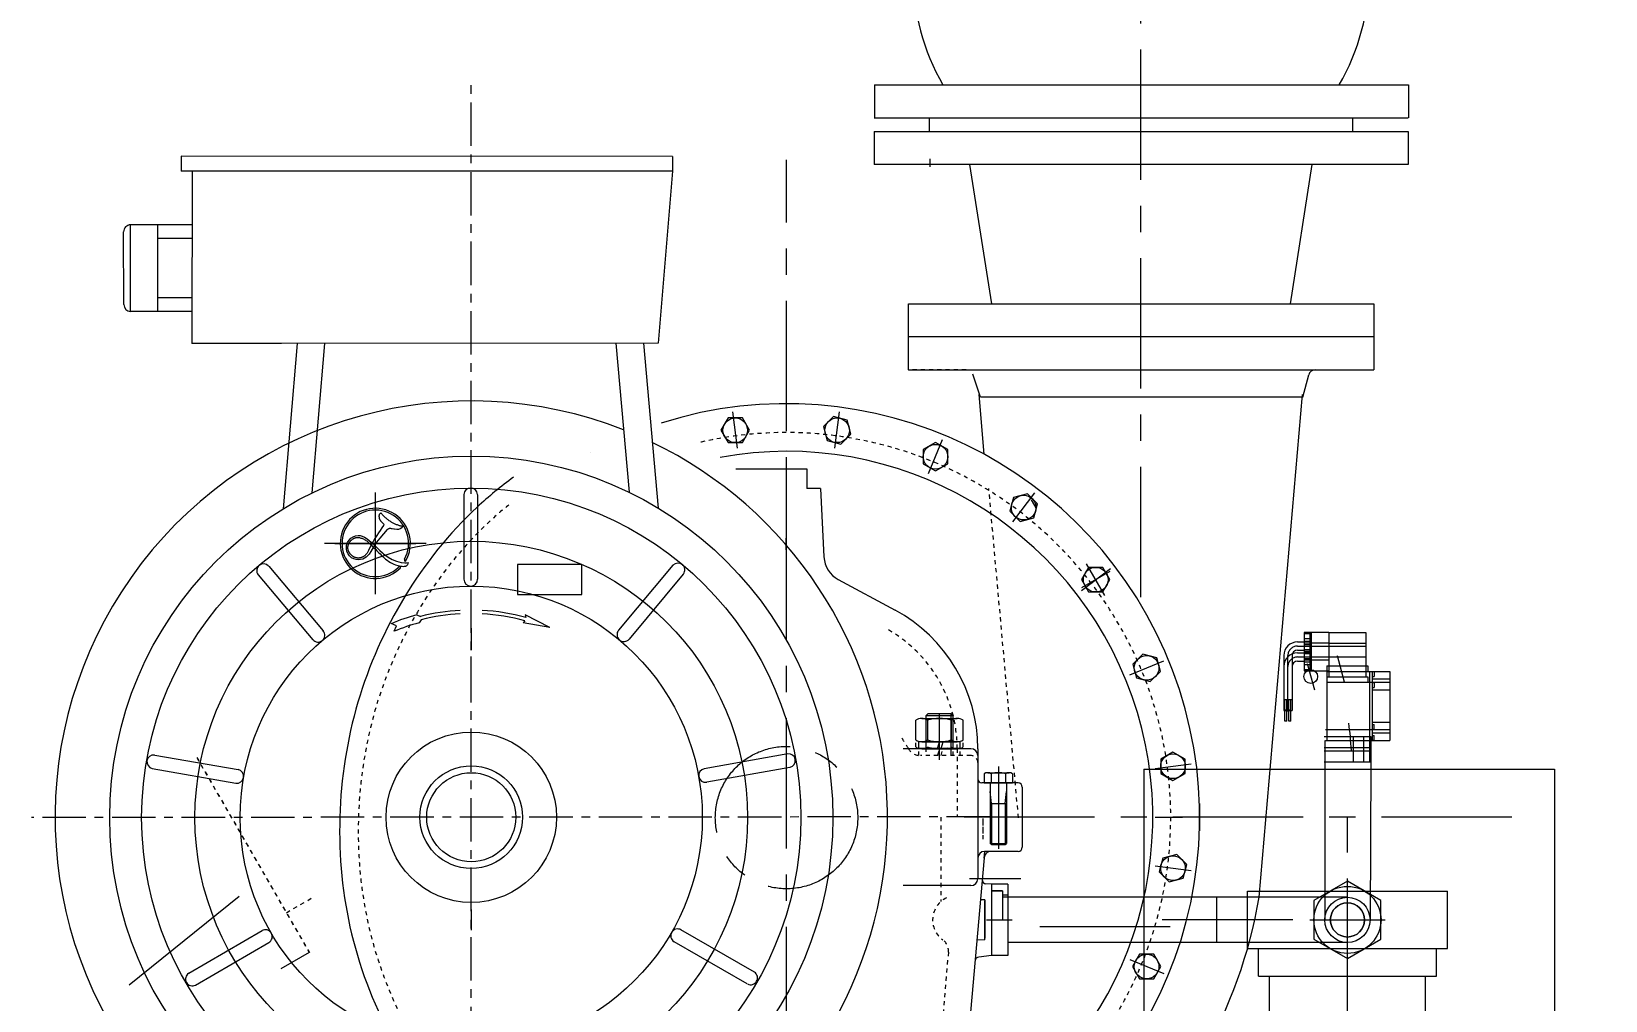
# Model space of a CAD drawing. Header units: inches. Extents: x 0 to 22015, y 0 to 16774.
# Drawn here: x 3770 to 4919, y 13050 to 13757 of the extents above; entities that cross this region are included whole.
import ezdxf

# ---------------------------------------------------------------- set-up
doc = ezdxf.new("R2010")
doc.units = ezdxf.units.IN
doc.header["$MEASUREMENT"] = 0
doc.linetypes.add('CENTER', pattern=[50.8, 31.75, -6.35, 6.35, -6.35])
doc.linetypes.add('EB_DASH', pattern=[6, 3, -3])
doc.layers.get('Defpoints').update_dxf_attribs({"lineweight": 5})
for name, color, linetype, lineweight in [('CAXA0', 7, 'Continuous', 5), ('CAXA1', 5, 'CENTER', 5), ('CAXA2', 6, 'EB_DASH', 5)]:
    doc.layers.add(name, color=color, linetype=linetype, lineweight=lineweight)
doc.styles.add('Roman', font='arial.ttf')
doc.styles.get("Standard").update_dxf_attribs({"font": 'arial.ttf'})
doc.dimstyles.new('ISO-25', dxfattribs={"dimscale": 30, "dimtxt": 1.5, "dimasz": 1.5, "dimexe": 2, "dimexo": 2, "dimtad": 1, "dimtih": 1, "dimtoh": 1, "dimdec": 1, "dimlfac": 0.03937, "dimdsep": 46, "dimtxsty": 'Standard', "dimcen": 2.5, "dimclrd": 7, "dimclre": 7, "dimclrt": 7, "dimadec": 0, "dimazin": 0, "dimtfac": 1, "dimtdec": 1, "dimtmove": 0, "dimatfit": 3, "dimfxl": 1, "dimlwd": 5, "dimlwe": 5, "dimarcsym": 0})

# ---------------------------------------------------------------- blocks, each defined once
blk = doc.blocks.new('*D52')
at = {"color": 7, "linetype": 'Continuous', "lineweight": 5, "transparency": 16777216}
for p, q in [((4922.4, 15014.3), (5997.7, 15014.3)), ((5937.7, 14969.3), (5937.7, 13755)), ((5937.7, 12388.5), (5937.7, 13549)), ((5745, 12343.5), (5997.7, 12343.5))]:
    blk.add_line(p, q, dxfattribs=at)
at = {"color": 7, "transparency": 16777216}
for points in [[(5930.2, 14969.3), (5945.2, 14969.3), (5937.7, 15014.3)], [(5930.2, 12388.5), (5945.2, 12388.5), (5937.7, 12343.5)]]:
    blk.add_solid(points, dxfattribs=at)
at = {"layer": 'Defpoints', "color": 0, "transparency": 16777216}
for p in [(4862.4, 15014.3), (5937.7, 15014.3), (5685, 12343.5)]:
    blk.add_point(p, dxfattribs=at)
at = {"color": 7, "lineweight": 5, "transparency": 16777216, "insert": (5937.7, 13652), "char_height": 165, "attachment_point": 5, "style": 'Roman'}
blk.add_mtext('105.2', dxfattribs=at)

msp = doc.modelspace()

# ---------------------------------------------------------------- linework, layer by layer
at = {"color": 7, "lineweight": 5}
for p, q in [((4385.32, 13718.31), (4775.32, 13718.31)), ((4385.32, 13718.31), (4385.32, 13694.31)), ((4775.32, 13718.31), (4775.32, 13694.31)), ((4385.13, 13694.31), (4775.13, 13694.31)), ((4425.5, 13684.31), (4425.5, 13694.31)), ((4734.76, 13684.31), (4734.76, 13694.31)), ((4385.13, 13684.31), (4775.13, 13684.31)), ((4385.13, 13684.31), (4385.13, 13660.31)), ((4775.13, 13684.31), (4775.13, 13660.31)), ((3879.08, 13666.18), (3879.05, 13655.44)), ((4237.84, 13666.02), (3879.08, 13666.18)), ((4237.84, 13666.02), (4237.86, 13655.44)), ((4775.13, 13660.31), (4385.13, 13660.31)), ((4471.13, 13558.31), (4455.13, 13660.31)), ((4689.13, 13558.31), (4705.13, 13660.31)), ((4237.86, 13655.44), (3879.05, 13655.44)), ((3887.05, 13655.44), (3886.71, 13529.5)), ((4237.86, 13655.44), (4227.39, 13529.69)), ((3886.94, 13616.11), (3841.95, 13616.11)), ((3842.07, 13552.86), (3842.01, 13616.11)), ((3862.01, 13552.86), (3862.01, 13616.11)), ((3837.07, 13557.85), (3836.95, 13611.1)), ((3886.94, 13606.11), (3862.01, 13606.11)), ((3886.77, 13562.86), (3862.01, 13562.86)), ((4410.13, 13558.31), (4750.13, 13558.31)), ((4410.13, 13510.31), (4410.13, 13558.31)), ((4410.13, 13558.31), (4750.13, 13558.31)), ((4750.13, 13558.31), (4750.13, 13534.31)), ((4750.13, 13558.31), (4750.13, 13510.31)), ((3886.77, 13552.86), (3842.07, 13552.86)), ((4750.13, 13534.31), (4410.13, 13534.31)), ((3952.35, 13529.5), (3886.71, 13529.5)), ((4227.39, 13529.69), (3952.35, 13529.5)), ((3963.7, 13529.5), (3953.45, 13408.73)), ((3983.74, 13529.53), (3974.5, 13420.28)), ((4196.51, 13529.67), (4206.21, 13420.76)), ((4216.58, 13529.69), (4227.31, 13409.31)), ((4410.13, 13510.31), (4750.13, 13510.31)), ((4085.41, 13419.15), (4085.52, 13357.18)), ((4095.4, 13418.93), (4095.52, 13357.26)), ((3935.19, 13360.51), (3975.11, 13313.12)), ((3942.99, 13366.77), (3982.72, 13319.6)), ((4238.17, 13367.51), (4198.43, 13319.97)), ((4245.68, 13360.91), (4206.14, 13313.6)), ((3859.77, 13228.84), (3920.52, 13218.25)), ((4322, 13229.76), (4261, 13218.88)), ((3857.81, 13219.04), (3918.85, 13208.39)), ((4323.52, 13219.88), (4262.81, 13209.05)), ((3921.28, 13125.56), (3840.94, 13060.7)), ((3884.67, 13069.69), (3938.01, 13100.63)), ((4297.67, 13070.35), (4243.95, 13101.23)), ((3889.47, 13060.92), (3943.08, 13092.01)), ((3972.56, 13084.73), (3951.78, 13072.73)), ((4292.48, 13061.81), (4239.01, 13092.53))]:
    msp.add_line(p, q, dxfattribs=at)
for centre, radius in [((4090.85, 13183.17), 264.11), ((4090.85, 13183.17), 240.75), ((4090.85, 13183.17), 201.83), ((4090.85, 13183.47), 168.78), ((4090.85, 13183.47), 62.24)]:
    msp.add_circle(centre, radius, dxfattribs=at)
for centre, radius, start, end in [((4575.02, 13799.31), 161.42, 149.88075, 210.11925), ((4585.24, 13799.31), 161.42, 329.88075, 30.11925), ((3841.95, 13611.11), 5, 89.99533, 180.11998), ((3842.07, 13557.86), 5, 180.11998, 270.00361), ((4090.85, 13183.47), 304, 68.52452, 216.36046), ((4090.85, 13183.47), 304, 240.01155, 64.22543), ((4090.4, 13418.92), 5, 2.81785, 177.40095), ((3939.16, 13363.55), 5, 42.81785, 217.40095), ((4241.85, 13364.13), 5, 322.81785, 137.40095), ((4090.52, 13357.26), 5, 180, 0), ((3978.89, 13316.39), 5, 220, 40), ((4202.31, 13316.81), 5, 140, 320), ((3858.9, 13223.92), 5, 82.81785, 257.40095), ((4322.64, 13224.8), 5, 282.81785, 97.40095), ((3919.65, 13213.33), 5, 260, 80), ((4261.94, 13213.97), 5, 100, 280), ((3940.51, 13096.3), 5, 300, 120), ((4241.51, 13096.86), 5, 60, 240), ((3887.17, 13065.36), 5, 122.81785, 297.40095), ((4294.98, 13066.14), 5, 242.81785, 57.40095)]:
    msp.add_arc(centre, radius, start, end, dxfattribs=at)
at = {"layer": 'CAXA0', "color": 7, "linetype": 'Continuous', "lineweight": 5}
for p, q in [((4425.86, 13664.4), (4425.86, 13658.4)), ((4750.01, 13534.31), (4574.49, 13534.31)), ((4750.13, 13534.31), (4574.61, 13534.31)), ((4462.86, 13490.31), (4457.11, 13506.94)), ((4698.2, 13490.31), (4702.56, 13506.6)), ((4465.56, 13448.56), (4461.79, 13492.31)), ((4698.2, 13490.31), (4462.86, 13490.31)), ((4666.33, 13125.12), (4697.95, 13492.31)), ((4278.47, 13475.05), (4273.27, 13466.05)), ((4288.86, 13475.05), (4278.47, 13475.05)), ((4294.05, 13466.05), (4288.86, 13475.05)), ((4355.37, 13476.09), (4348.02, 13468.74)), ((4365.41, 13473.4), (4355.37, 13476.09)), ((4273.27, 13466.05), (4278.47, 13457.05)), ((4288.86, 13457.05), (4294.05, 13466.05)), ((4348.02, 13468.74), (4350.71, 13458.7)), ((4360.75, 13456.01), (4368.1, 13463.36)), ((4368.1, 13463.36), (4365.41, 13473.4)), ((4278.47, 13457.05), (4288.86, 13457.05)), ((4350.71, 13458.7), (4360.75, 13456.01)), ((4429.93, 13457.18), (4420.93, 13451.99)), ((4420.93, 13451.99), (4420.93, 13441.6)), ((4438.93, 13451.99), (4429.93, 13457.18)), ((4438.93, 13441.6), (4438.93, 13451.99)), ((4420.93, 13441.6), (4429.93, 13436.4)), ((4429.93, 13436.4), (4438.93, 13441.6)), ((4284.12, 13437.89), (4335.85, 13437.89)), ((4335.85, 13437.89), (4335.85, 13423.49)), ((4345.85, 13423.49), (4335.85, 13423.49)), ((4345.85, 13423.49), (4348.46, 13373.63)), ((4497.05, 13419.63), (4487.01, 13416.94)), ((4504.4, 13412.28), (4497.05, 13419.63)), ((4487.01, 13416.94), (4484.32, 13406.9)), ((4484.32, 13406.9), (4491.67, 13399.55)), ((4503.57, 13409.33), (4500.07, 13415.4)), ((4501.71, 13402.24), (4504.4, 13412.28)), ((4023.45, 13403.65), (4023.44, 13403.5)), ((4023.44, 13403.5), (4023.44, 13403.35)), ((4023.44, 13403.35), (4023.44, 13403.18)), ((4023.44, 13403.18), (4023.45, 13403.01)), ((4023.46, 13403.79), (4023.45, 13403.65)), ((4023.45, 13403.01), (4023.47, 13402.84)), ((4023.48, 13403.93), (4023.46, 13403.79)), ((4023.47, 13402.84), (4023.5, 13402.51)), ((4023.5, 13404.06), (4023.48, 13403.93)), ((4023.53, 13404.18), (4023.5, 13404.06)), ((4023.5, 13402.51), (4023.56, 13402.21)), ((4023.56, 13404.3), (4023.53, 13404.18)), ((4023.6, 13404.41), (4023.56, 13404.3)), ((4023.56, 13402.21), (4023.59, 13402.06)), ((4023.59, 13402.06), (4023.62, 13401.91)), ((4023.65, 13404.52), (4023.6, 13404.41)), ((4023.62, 13401.91), (4023.66, 13401.77)), ((4023.7, 13404.62), (4023.65, 13404.52)), ((4023.66, 13401.77), (4023.7, 13401.63)), ((4023.75, 13404.72), (4023.7, 13404.62)), ((4023.7, 13401.63), (4023.74, 13401.49)), ((4023.74, 13401.49), (4023.79, 13401.35)), ((4023.81, 13404.8), (4023.75, 13404.72)), ((4023.79, 13401.35), (4023.84, 13401.22)), ((4023.88, 13404.89), (4023.81, 13404.8)), ((4023.84, 13401.22), (4023.89, 13401.09)), ((4023.98, 13404.99), (4023.88, 13404.89)), ((4023.89, 13401.09), (4023.95, 13400.97)), ((4023.95, 13400.97), (4024.01, 13400.85)), ((4024.1, 13405.09), (4023.98, 13404.99)), ((4024.01, 13400.85), (4024.08, 13400.73)), ((4024.08, 13400.73), (4024.15, 13400.61)), ((4024.22, 13405.18), (4024.1, 13405.09)), ((4024.15, 13400.61), (4024.22, 13400.49)), ((4024.37, 13405.27), (4024.22, 13405.18)), ((4024.22, 13400.49), (4024.3, 13400.38)), ((4025.52, 13394.78), (4024.23, 13392.99)), ((4024.3, 13400.38), (4024.38, 13400.26)), ((4024.52, 13405.35), (4024.37, 13405.27)), ((4024.38, 13400.26), (4024.47, 13400.14)), ((4024.47, 13400.14), (4024.57, 13400.02)), ((4024.69, 13405.42), (4024.52, 13405.35)), ((4024.57, 13400.02), (4024.67, 13399.9)), ((4024.67, 13399.9), (4024.89, 13399.66)), ((4024.86, 13405.48), (4024.69, 13405.42)), ((4025.05, 13405.54), (4024.86, 13405.48)), ((4024.89, 13399.66), (4025.12, 13399.43)), ((4025.05, 13405.54), (4025.44, 13405.06)), ((4025.12, 13399.43), (4025.38, 13399.18)), ((4025.38, 13399.18), (4025.62, 13398.95)), ((4025.44, 13405.06), (4025.84, 13404.6)), ((4026.85, 13396.54), (4025.52, 13394.78)), ((4025.62, 13398.95), (4026.31, 13398.34)), ((4025.84, 13404.6), (4026.25, 13404.14)), ((4026.25, 13404.14), (4026.67, 13403.7)), ((4026.31, 13398.34), (4026.85, 13397.84)), ((4026.67, 13403.7), (4027.1, 13403.26)), ((4027.1, 13403.26), (4027.53, 13402.84)), ((4027.53, 13402.84), (4027.97, 13402.42)), ((4027.97, 13402.42), (4028.42, 13402.02)), ((4028.42, 13402.02), (4028.88, 13401.63)), ((4028.88, 13401.63), (4029.34, 13401.25)), ((4029.34, 13401.25), (4029.81, 13400.89)), ((4029.81, 13400.89), (4030.29, 13400.53)), ((4030.29, 13400.53), (4030.77, 13400.19)), ((4030.74, 13394.2), (4030.55, 13394.14)), ((4030.84, 13394.23), (4030.74, 13394.2)), ((4030.77, 13400.19), (4031.26, 13399.86)), ((4030.93, 13394.25), (4030.84, 13394.23)), ((4031.09, 13394.27), (4030.93, 13394.25)), ((4031.26, 13394.28), (4031.09, 13394.27)), ((4031.26, 13399.86), (4031.75, 13399.54)), ((4031.43, 13394.29), (4031.26, 13394.28)), ((4031.62, 13394.28), (4031.43, 13394.29)), ((4031.81, 13394.26), (4031.62, 13394.28)), ((4031.75, 13399.54), (4032.25, 13399.24)), ((4032.01, 13394.23), (4031.81, 13394.26)), ((4032.69, 13394.12), (4032.01, 13394.23)), ((4032.25, 13399.24), (4032.7, 13398.97)), ((4032.7, 13398.97), (4033.17, 13398.71)), ((4033.17, 13398.71), (4033.64, 13398.46)), ((4033.64, 13398.46), (4034.12, 13398.22)), ((4034.12, 13398.22), (4034.61, 13397.99)), ((4034.61, 13397.99), (4035.1, 13397.77)), ((4035.1, 13397.77), (4035.6, 13397.55)), ((4035.6, 13397.55), (4036.11, 13397.35)), ((4036.11, 13397.35), (4036.62, 13397.16)), ((4036.62, 13397.16), (4037.14, 13396.97)), ((4037.14, 13396.97), (4037.66, 13396.79)), ((4039.45, 13394.39), (4037.65, 13393.61)), ((4037.66, 13396.79), (4038.19, 13396.63)), ((4038.19, 13396.63), (4038.72, 13396.47)), ((4038.72, 13396.47), (4039.26, 13396.33)), ((4039.26, 13396.33), (4039.8, 13396.19)), ((4040.47, 13395.06), (4039.45, 13394.39)), ((4039.8, 13396.19), (4040.35, 13396.07)), ((4040.35, 13396.07), (4040.67, 13395.64)), ((4040.67, 13395.64), (4040.47, 13395.06)), ((4491.67, 13399.55), (4501.71, 13402.24)), ((3999.83, 13381.89), (4000.49, 13384.02)), ((4000.49, 13384.02), (4001.62, 13385.89)), ((4001.16, 13382.6), (4001.27, 13382.88)), ((4001.27, 13382.88), (4001.39, 13383.16)), ((4001.39, 13383.16), (4001.52, 13383.44)), ((4001.52, 13383.44), (4001.66, 13383.71)), ((4001.62, 13385.89), (4002.96, 13387.25)), ((4001.66, 13383.71), (4001.82, 13383.98)), ((4001.82, 13383.98), (4001.98, 13384.25)), ((4001.98, 13384.25), (4002.16, 13384.51)), ((4002.16, 13384.51), (4002.34, 13384.76)), ((4002.34, 13384.76), (4002.53, 13385.01)), ((4002.53, 13385.01), (4002.74, 13385.25)), ((4002.74, 13385.25), (4002.95, 13385.49)), ((4002.95, 13385.49), (4003.16, 13385.71)), ((4002.96, 13387.25), (4004.57, 13388.31)), ((4003.16, 13385.71), (4003.39, 13385.93)), ((4003.39, 13385.93), (4003.62, 13386.13)), ((4003.62, 13386.13), (4003.86, 13386.33)), ((4003.86, 13386.33), (4004.1, 13386.51)), ((4004.1, 13386.51), (4004.34, 13386.68)), ((4004.34, 13386.68), (4004.59, 13386.84)), ((4004.57, 13388.31), (4006.34, 13388.99)), ((4004.59, 13386.84), (4004.85, 13386.99)), ((4004.85, 13386.99), (4005.1, 13387.12)), ((4005.1, 13387.12), (4005.36, 13387.25)), ((4005.36, 13387.25), (4005.62, 13387.36)), ((4005.62, 13387.36), (4005.88, 13387.45)), ((4005.88, 13387.45), (4006.15, 13387.54)), ((4006.15, 13387.54), (4006.38, 13387.6)), ((4006.34, 13388.99), (4008.13, 13389.25)), ((4006.38, 13387.6), (4006.62, 13387.65)), ((4006.62, 13387.65), (4006.86, 13387.69)), ((4006.86, 13387.69), (4007.1, 13387.73)), ((4007.1, 13387.73), (4007.35, 13387.75)), ((4007.35, 13387.75), (4007.6, 13387.77)), ((4007.6, 13387.77), (4007.86, 13387.77)), ((4007.86, 13387.77), (4008.12, 13387.77)), ((4008.12, 13387.77), (4008.64, 13387.73)), ((4008.13, 13389.25), (4009.65, 13389.13)), ((4008.64, 13387.73), (4009.18, 13387.65)), ((4009.18, 13387.65), (4009.74, 13387.54)), ((4009.65, 13389.13), (4011.25, 13388.7)), ((4009.74, 13387.54), (4010.3, 13387.39)), ((4010.3, 13387.39), (4010.88, 13387.19)), ((4010.88, 13387.19), (4011.48, 13386.97)), ((4011.25, 13388.7), (4012.93, 13387.96)), ((4011.48, 13386.97), (4012.07, 13386.7)), ((4012.07, 13386.7), (4012.68, 13386.4)), ((4012.68, 13386.4), (4013.3, 13386.06)), ((4012.93, 13387.96), (4014.71, 13386.9)), ((4013.3, 13386.06), (4013.91, 13385.68)), ((4013.91, 13385.68), (4014.53, 13385.27)), ((4014.53, 13385.27), (4015.15, 13384.84)), ((4014.71, 13386.9), (4017.8, 13384.48)), ((4018.24, 13383.18), (4017.42, 13381.59)), ((4017.8, 13384.48), (4019.26, 13383.04)), ((4019.09, 13384.75), (4018.24, 13383.18)), ((4019.97, 13386.29), (4019.09, 13384.75)), ((4019.26, 13383.04), (4024.15, 13378.22)), ((4020.87, 13387.83), (4019.97, 13386.29)), ((4021.67, 13384.28), (4020.15, 13382.2)), ((4021.8, 13389.34), (4020.87, 13387.83)), ((4024.18, 13387.23), (4021.67, 13384.28)), ((4023, 13391.17), (4021.8, 13389.34)), ((4024.23, 13392.99), (4023, 13391.17)), ((4029.55, 13393.55), (4024.18, 13387.23)), ((4029.6, 13393.58), (4029.42, 13393.42)), ((4029.79, 13393.72), (4029.6, 13393.58)), ((4029.98, 13393.85), (4029.79, 13393.72)), ((4030.17, 13393.97), (4029.98, 13393.85)), ((4030.36, 13394.06), (4030.17, 13393.97)), ((4030.55, 13394.14), (4030.36, 13394.06)), ((4033.2, 13394.05), (4032.69, 13394.12)), ((4034.31, 13393.91), (4033.2, 13394.05)), ((4034.78, 13393.84), (4034.31, 13393.91)), ((4036.53, 13393.56), (4034.86, 13393.84)), ((4037.65, 13393.61), (4036.53, 13393.56)), ((3999.69, 13379.68), (3999.83, 13381.89)), ((4000.08, 13377.56), (3999.69, 13379.68)), ((4000.86, 13375.84), (4000.08, 13377.56)), ((4000.75, 13380.61), (4000.77, 13380.89)), ((4000.75, 13380.34), (4000.75, 13380.61)), ((4000.75, 13380.06), (4000.75, 13380.34)), ((4000.77, 13379.79), (4000.75, 13380.06)), ((4000.77, 13380.89), (4000.81, 13381.18)), ((4000.8, 13379.51), (4000.77, 13379.79)), ((4000.84, 13379.23), (4000.8, 13379.51)), ((4000.81, 13381.18), (4000.85, 13381.46)), ((4000.9, 13378.95), (4000.84, 13379.23)), ((4000.85, 13381.46), (4000.91, 13381.74)), ((4002.02, 13374.29), (4000.86, 13375.84)), ((4000.96, 13378.68), (4000.9, 13378.95)), ((4000.91, 13381.74), (4000.98, 13382.03)), ((4001.04, 13378.4), (4000.96, 13378.68)), ((4000.98, 13382.03), (4001.07, 13382.31)), ((4001.14, 13378.12), (4001.04, 13378.4)), ((4001.07, 13382.31), (4001.16, 13382.6)), ((4001.24, 13377.85), (4001.14, 13378.12)), ((4001.36, 13377.57), (4001.24, 13377.85)), ((4001.48, 13377.3), (4001.36, 13377.57)), ((4001.62, 13377.04), (4001.48, 13377.3)), ((4001.77, 13376.77), (4001.62, 13377.04)), ((4001.93, 13376.51), (4001.77, 13376.77)), ((4002.1, 13376.26), (4001.93, 13376.51)), ((4003.5, 13373.03), (4002.02, 13374.29)), ((4002.28, 13376.01), (4002.1, 13376.26)), ((4002.47, 13375.76), (4002.28, 13376.01)), ((4002.67, 13375.52), (4002.47, 13375.76)), ((4002.88, 13375.29), (4002.67, 13375.52)), ((4003.1, 13375.07), (4002.88, 13375.29)), ((4003.32, 13374.85), (4003.1, 13375.07)), ((4003.56, 13374.64), (4003.32, 13374.85)), ((4005.18, 13372.12), (4003.5, 13373.03)), ((4003.8, 13374.44), (4003.56, 13374.64)), ((4004.04, 13374.25), (4003.8, 13374.44)), ((4004.29, 13374.08), (4004.04, 13374.25)), ((4004.54, 13373.91), (4004.29, 13374.08)), ((4004.8, 13373.75), (4004.54, 13373.91)), ((4005.07, 13373.6), (4004.8, 13373.75)), ((4005.33, 13373.47), (4005.07, 13373.6)), ((4006.73, 13371.66), (4005.18, 13372.12)), ((4005.6, 13373.35), (4005.33, 13373.47)), ((4005.87, 13373.23), (4005.6, 13373.35)), ((4006.15, 13373.14), (4005.87, 13373.23)), ((4006.42, 13373.05), (4006.15, 13373.14)), ((4006.69, 13372.97), (4006.42, 13373.05)), ((4006.97, 13372.91), (4006.69, 13372.97)), ((4008.36, 13371.49), (4006.73, 13371.66)), ((4007.25, 13372.86), (4006.97, 13372.91)), ((4007.53, 13372.82), (4007.25, 13372.86)), ((4007.82, 13372.79), (4007.53, 13372.82)), ((4008.1, 13372.77), (4007.82, 13372.79)), ((4008.39, 13372.77), (4008.1, 13372.77)), ((4010, 13371.63), (4008.36, 13371.49)), ((4008.68, 13372.77), (4008.39, 13372.77)), ((4008.96, 13372.79), (4008.68, 13372.77)), ((4009.25, 13372.82), (4008.96, 13372.79)), ((4009.53, 13372.86), (4009.25, 13372.82)), ((4009.82, 13372.91), (4009.53, 13372.86)), ((4010.1, 13372.98), (4009.82, 13372.91)), ((4011.56, 13372.05), (4010, 13371.63)), ((4010.37, 13373.05), (4010.1, 13372.98)), ((4010.65, 13373.14), (4010.37, 13373.05)), ((4010.96, 13373.25), (4010.65, 13373.14)), ((4011.28, 13373.38), (4010.96, 13373.25)), ((4011.59, 13373.53), (4011.28, 13373.38)), ((4012.8, 13372.64), (4011.56, 13372.05)), ((4011.9, 13373.69), (4011.59, 13373.53)), ((4012.21, 13373.87), (4011.9, 13373.69)), ((4012.51, 13374.07), (4012.21, 13373.87)), ((4012.81, 13374.28), (4012.51, 13374.07)), ((4013.99, 13373.45), (4012.8, 13372.64)), ((4013.1, 13374.5), (4012.81, 13374.28)), ((4013.38, 13374.74), (4013.1, 13374.5)), ((4013.66, 13374.99), (4013.38, 13374.74)), ((4013.93, 13375.26), (4013.66, 13374.99)), ((4014.2, 13375.53), (4013.93, 13375.26)), ((4015.13, 13374.47), (4013.99, 13373.45)), ((4014.45, 13375.82), (4014.2, 13375.53)), ((4014.69, 13376.12), (4014.45, 13375.82)), ((4014.93, 13376.42), (4014.69, 13376.12)), ((4015.15, 13376.74), (4014.93, 13376.42)), ((4016.19, 13375.68), (4015.13, 13374.47)), ((4015.87, 13378.37), (4015.15, 13376.74)), ((4016.63, 13379.99), (4015.87, 13378.37)), ((4017.44, 13377.52), (4016.19, 13375.68)), ((4017.42, 13381.59), (4016.63, 13379.99)), ((4020.15, 13382.2), (4017.44, 13377.52)), ((4024.15, 13378.22), (4025.95, 13376.66)), ((4024.3, 13375.74), (4025.21, 13374.74)), ((4025.21, 13374.74), (4026.18, 13373.78)), ((4025.95, 13376.66), (4026.85, 13375.91)), ((4026.18, 13373.78), (4027.21, 13372.86)), ((4026.85, 13375.91), (4030.15, 13373.41)), ((4027.21, 13372.86), (4028.31, 13371.97)), ((4028.31, 13371.97), (4029.47, 13371.13)), ((4030.15, 13373.41), (4033.18, 13371.65)), ((4033.18, 13371.65), (4036.19, 13370.43)), ((4029.47, 13371.13), (4030.67, 13370.33)), ((4030.67, 13370.33), (4031.93, 13369.58)), ((4031.93, 13369.58), (4033.23, 13368.88)), ((4033.23, 13368.88), (4034.35, 13368.35)), ((4034.35, 13368.35), (4035.41, 13367.89)), ((4035.41, 13367.89), (4036.44, 13367.52)), ((4036.19, 13370.43), (4039.56, 13369.53)), ((4036.44, 13367.52), (4037.44, 13367.21)), ((4037.44, 13367.21), (4038.43, 13366.98)), ((4038.43, 13366.98), (4039.4, 13366.82)), ((4039.4, 13366.82), (4040.37, 13366.73)), ((4039.56, 13369.53), (4042.22, 13369.2)), ((4040.37, 13366.73), (4041.34, 13366.7)), ((4041.34, 13366.7), (4042.16, 13366.74)), ((4042.16, 13366.74), (4042.5, 13366.79)), ((4042.22, 13369.2), (4043.59, 13369.27)), ((4042.5, 13366.79), (4042.82, 13366.86)), ((4042.82, 13366.86), (4043.11, 13366.94)), ((4043.11, 13366.94), (4043.37, 13367.05)), ((4043.37, 13367.05), (4043.61, 13367.18)), ((4043.59, 13369.27), (4045.01, 13369.53)), ((4043.61, 13367.18), (4043.83, 13367.32)), ((4043.83, 13367.32), (4044.02, 13367.5)), ((4044.02, 13367.5), (4044.21, 13367.7)), ((4044.21, 13367.7), (4044.37, 13367.92)), ((4044.37, 13367.92), (4044.53, 13368.18)), ((4044.53, 13368.18), (4044.67, 13368.46)), ((4044.67, 13368.46), (4044.79, 13368.76)), ((4044.79, 13368.76), (4044.89, 13369.08)), ((4044.89, 13369.08), (4044.97, 13369.4)), ((4171.72, 13367.97), (4124.62, 13367.97)), ((4124.62, 13367.97), (4124.62, 13346.23)), ((4171.72, 13346.23), (4171.72, 13367.97)), ((4541.77, 13365.98), (4536.57, 13356.98)), ((4552.16, 13365.98), (4541.77, 13365.98)), ((4557.36, 13356.98), (4552.16, 13365.98)), ((4358.95, 13357.07), (4400.41, 13334.72)), ((4536.57, 13356.98), (4541.77, 13347.98)), ((4552.16, 13347.98), (4557.36, 13356.98)), ((4124.62, 13346.23), (4171.72, 13346.23)), ((4541.77, 13347.98), (4552.16, 13347.98)), ((4051.14, 13331.25), (4053.73, 13330.12)), ((4054.34, 13327.69), (4052.69, 13325.46)), ((4130.1, 13326.95), (4128.78, 13325.5)), ((4148.13, 13322.07), (4128.78, 13325.5)), ((4130.34, 13331.29), (4130.76, 13329.36)), ((4148.13, 13322.07), (4130.34, 13331.29)), ((4036.26, 13323.24), (4032.26, 13324.84)), ((4034.56, 13319.29), (4036.26, 13323.24)), ((4717.35, 13318.5), (4699.33, 13318.5)), ((4699.35, 13318.5), (4699.35, 13298.5)), ((4699.35, 13317.68), (4703.35, 13317.68)), ((4699.35, 13314.03), (4703.35, 13314.03)), ((4703.35, 13318.5), (4703.35, 13298.5)), ((4704.35, 13318.5), (4704.35, 13298.5)), ((4717.35, 13318.5), (4717.35, 13294)), ((4717.35, 13318.5), (4744.35, 13318.5)), ((4744.35, 13318.5), (4744.35, 13294)), ((4581.48, 13302.59), (4574.13, 13295.24)), ((4591.52, 13299.9), (4581.48, 13302.59)), ((4694.35, 13311.5), (4699.35, 13311.5)), ((4694.35, 13305.5), (4699.35, 13305.5)), ((4694.35, 13303.5), (4699.35, 13303.5)), ((4717.35, 13310.5), (4699.33, 13310.5)), ((4699.35, 13312.14), (4703.35, 13312.14)), ((4699.35, 13310.5), (4699.35, 13290.5)), ((4699.35, 13309.68), (4703.35, 13309.68)), ((4699.35, 13306.03), (4703.35, 13306.03)), ((4699.35, 13304.85), (4703.35, 13304.85)), ((4699.35, 13304.14), (4703.35, 13304.14)), ((4699.35, 13302.96), (4703.35, 13302.96)), ((4703.35, 13310.5), (4703.35, 13290.5)), ((4704.35, 13310.5), (4704.35, 13290.5)), ((4717.35, 13310.5), (4744.35, 13310.5)), ((4717.35, 13310.5), (4717.35, 13286)), ((4744.35, 13310.5), (4744.35, 13286)), ((4574.13, 13295.24), (4576.82, 13285.2)), ((4594.21, 13289.86), (4591.52, 13299.9)), ((4684.35, 13301.5), (4684.35, 13291.7)), ((4684.35, 13293.5), (4684.35, 13283.7)), ((4690.35, 13301.5), (4690.35, 13291.7)), ((4690.35, 13293.5), (4690.35, 13283.7)), ((4694.35, 13297.5), (4699.35, 13297.5)), ((4699.35, 13299.31), (4703.35, 13299.31)), ((4699.35, 13298.5), (4717.35, 13298.5)), ((4699.35, 13296.85), (4703.35, 13296.85)), ((4699.35, 13294.96), (4703.35, 13294.96)), ((4699.35, 13291.31), (4703.35, 13291.31)), ((4715.85, 13294), (4715.85, 13290)), ((4715.85, 13294), (4745.85, 13294)), ((4723.24, 13301.66), (4728.42, 13282.34)), ((4745.85, 13294), (4745.85, 13290)), ((4576.82, 13285.2), (4586.86, 13282.51)), ((4586.86, 13282.51), (4594.21, 13289.86)), ((4684.35, 13290.7), (4684.35, 13269.51)), ((4684.35, 13282.7), (4684.35, 13261.51)), ((4690.35, 13290.7), (4690.35, 13269.51)), ((4690.35, 13282.7), (4690.35, 13261.51)), ((4699.35, 13290.5), (4717.35, 13290.5)), ((4715.85, 13290), (4761.85, 13290)), ((4715.85, 13290), (4715.85, 13247.5)), ((4715.85, 13286), (4745.85, 13286)), ((4715.85, 13286), (4715.85, 13282)), ((4715.85, 13282), (4761.85, 13282)), ((4715.85, 13282), (4715.85, 13239.5)), ((4745.85, 13286), (4745.85, 13282)), ((4746.85, 13290), (4746.85, 13247.5)), ((4746.85, 13282), (4746.85, 13239.5)), ((4748.85, 13290), (4748.85, 13247.5)), ((4748.85, 13289.8), (4750.35, 13289.8)), ((4748.85, 13286.3), (4750.35, 13286.3)), ((4748.85, 13284.5), (4761.85, 13284.5)), ((4748.85, 13282), (4748.85, 13239.5)), ((4748.85, 13281.8), (4750.35, 13281.8)), ((4750.35, 13289.8), (4750.35, 13286.3)), ((4750.35, 13281.8), (4750.35, 13278.3)), ((4761.85, 13290), (4761.85, 13247.5)), ((4761.85, 13282), (4761.85, 13239.5)), ((4684.35, 13269.51), (4690.35, 13269.51)), ((4685.1, 13261.66), (4685.1, 13269.51)), ((4686.6, 13261.66), (4686.6, 13269.51)), ((4688.1, 13261.66), (4688.1, 13269.51)), ((4689.6, 13261.66), (4689.6, 13269.51)), ((4748.85, 13278.3), (4750.35, 13278.3)), ((4748.85, 13276.5), (4761.85, 13276.5)), ((4422.85, 13257.5), (4424.35, 13259)), ((4442.85, 13257.5), (4422.85, 13257.5)), ((4422.85, 13257.5), (4422.85, 13233.63)), ((4441.35, 13259), (4424.35, 13259)), ((4442.85, 13257.5), (4441.35, 13259)), ((4441.35, 13233.63), (4441.35, 13259)), ((4442.85, 13233.63), (4442.85, 13257.5)), ((4684.35, 13261.51), (4690.35, 13261.51)), ((4686.6, 13261.66), (4685.1, 13261.66)), ((4685.1, 13253.66), (4685.1, 13261.51)), ((4686.6, 13253.66), (4686.6, 13261.51)), ((4689.6, 13261.66), (4688.1, 13261.66)), ((4688.1, 13253.66), (4688.1, 13261.51)), ((4689.6, 13253.66), (4689.6, 13261.51)), ((4415.53, 13239.93), (4415.53, 13254.27)), ((4419.86, 13255.55), (4445.84, 13255.55)), ((4424.19, 13254.27), (4424.19, 13239.93)), ((4424.19, 13249.13), (4424.19, 13239.93)), ((4441.35, 13228.49), (4441.35, 13253.85)), ((4441.51, 13254.27), (4441.51, 13239.93)), ((4441.51, 13249.13), (4441.51, 13239.93)), ((4450.17, 13239.93), (4450.17, 13254.27)), ((4686.6, 13253.66), (4685.1, 13253.66)), ((4689.6, 13253.66), (4688.1, 13253.66)), ((4714.85, 13247.5), (4761.85, 13247.5)), ((4746.85, 13247.5), (4746.85, 13242.5)), ((4748.85, 13253), (4761.85, 13253)), ((4748.85, 13251.19), (4750.35, 13251.19)), ((4748.85, 13247.69), (4750.35, 13247.69)), ((4748.85, 13245), (4761.85, 13245)), ((4750.35, 13247.69), (4750.35, 13251.19)), ((4455.85, 13233.49), (4406.42, 13233.49)), ((4447.95, 13238.63), (4417.75, 13238.63)), ((4417.75, 13233.63), (4417.75, 13238.63)), ((4447.95, 13233.63), (4417.75, 13233.63)), ((4447.95, 13233.49), (4417.75, 13233.49)), ((4419.86, 13238.65), (4445.84, 13238.65)), ((4419.86, 13233.5), (4445.84, 13233.5)), ((4431.56, 13233.63), (4431.73, 13234.28)), ((4431.73, 13234.28), (4432.9, 13238.63)), ((4434.14, 13233.63), (4435.48, 13238.63)), ((4447.95, 13233.63), (4447.95, 13238.63)), ((4460.85, 13233.49), (4460.85, 13138.49)), ((4713.85, 13242.5), (4747.85, 13242.5)), ((4713.85, 13234.5), (4747.85, 13234.5)), ((4714.35, 13239.5), (4714.35, 13108.49)), ((4714.85, 13239.5), (4761.85, 13239.5)), ((4735.22, 13232), (4735.22, 13242.5)), ((4735.22, 13224), (4735.22, 13234.5)), ((4742.83, 13232), (4742.83, 13242.5)), ((4742.83, 13224), (4742.83, 13234.5)), ((4746.85, 13239.5), (4746.85, 13234.5)), ((4747.27, 13232), (4747.27, 13242.5)), ((4747.27, 13224), (4747.27, 13234.5)), ((4747.85, 13242.5), (4747.85, 13232)), ((4747.85, 13234.5), (4747.85, 13224)), ((4748.85, 13243.19), (4750.35, 13243.19)), ((4748.85, 13239.69), (4750.35, 13239.69)), ((4750.35, 13239.69), (4750.35, 13243.19)), ((4603.42, 13231.08), (4594.42, 13225.88)), ((4594.42, 13225.88), (4594.42, 13215.49)), ((4612.42, 13225.88), (4603.42, 13231.08)), ((4612.42, 13215.49), (4612.42, 13225.88)), ((4713.85, 13232), (4747.85, 13232)), ((4713.85, 13224), (4747.85, 13224)), ((4747.85, 13224), (4747.35, 13108.49)), ((4465.46, 13215.22), (4465.46, 13208.49)), ((4468.06, 13215.99), (4483.64, 13215.99)), ((4470.65, 13215.22), (4470.65, 13208.49)), ((4481.05, 13215.22), (4481.05, 13208.49)), ((4486.24, 13215.22), (4486.24, 13208.49)), ((4582.1, 13218.48), (4882.1, 13218.48)), ((4582.1, 13218.48), (4582.1, 12818.48)), ((4594.42, 13215.49), (4603.42, 13210.29)), ((4603.42, 13210.29), (4612.42, 13215.49)), ((4882.1, 13218.48), (4882.1, 12818.48)), ((4490.35, 13208.48), (4463.85, 13208.48)), ((4465.46, 13208.49), (4486.24, 13208.49)), ((4469.85, 13208.49), (4481.85, 13208.49)), ((4469.85, 13208.49), (4469.85, 13164.39)), ((4470.75, 13193.49), (4469.85, 13202.24)), ((4480.95, 13193.49), (4481.85, 13202.24)), ((4481.85, 13208.49), (4481.85, 13164.39)), ((4493.35, 13205.48), (4493.35, 13161.49)), ((4469.85, 13193.49), (4481.85, 13193.49)), ((4470.75, 13193.49), (4470.75, 13163.49)), ((4480.95, 13193.49), (4480.95, 13163.49)), ((4622.93, 13173.49), (4622.97, 13193.49)), ((4470.75, 13163.49), (4469.85, 13164.39)), ((4469.85, 13164.39), (4481.85, 13164.39)), ((4480.95, 13163.49), (4481.85, 13164.39)), ((4465.46, 13153.92), (4441.87, 12884.36)), ((4465.44, 13153.46), (4465.88, 13158.49)), ((4490.35, 13158.49), (4465.85, 13158.49)), ((4470.75, 13163.49), (4480.95, 13163.49)), ((4596.07, 13153.64), (4593.38, 13143.6)), ((4606.11, 13156.33), (4596.07, 13153.64)), ((4613.46, 13148.98), (4606.11, 13156.33)), ((4593.38, 13143.6), (4600.73, 13136.25)), ((4610.77, 13138.94), (4613.46, 13148.98)), ((4455.85, 13133.49), (4406.42, 13133.49)), ((4470.85, 13134.49), (4466.8, 13134.84)), ((4482.85, 13134.49), (4470.85, 13134.49)), ((4470.86, 13134.49), (4470.86, 13082.49)), ((4482.85, 13134.49), (4482.85, 13082.49)), ((4600.73, 13136.25), (4610.77, 13138.94)), ((4730.85, 13136.79), (4706.34, 13122.64)), ((4755.35, 13122.64), (4730.85, 13136.79)), ((4465.86, 13123.05), (4462.77, 13123.22)), ((4465.85, 13122.49), (4465.85, 13093.84)), ((4465.86, 13123.05), (4465.86, 13095.05)), ((4478.85, 13129.73), (4470.85, 13129.73)), ((4478.85, 13129.48), (4470.85, 13129.48)), ((4470.85, 13122.49), (4470.85, 13094.49)), ((4470.85, 13119.49), (4470.85, 13097.49)), ((4478.85, 13129.73), (4478.85, 13108.48)), ((4482.85, 13126.48), (4478.85, 13126.48)), ((4499.35, 13124.99), (4478.85, 13124.99)), ((4730.97, 13124.99), (4478.85, 13124.99)), ((4635.35, 13091.99), (4635.35, 13124.99)), ((4657.84, 13129.48), (4803.84, 13129.48)), ((4657.85, 13087.48), (4657.85, 13129.48)), ((4657.85, 13129.48), (4795.84, 13129.48)), ((4706.34, 13122.64), (4706.34, 13094.34)), ((4755.35, 13094.34), (4755.35, 13122.64)), ((4803.84, 13087.48), (4803.84, 13129.48)), ((4465.86, 13093.92), (4459.91, 13093.59)), ((4730.85, 13091.99), (4482.85, 13091.99)), ((4657.84, 13087.48), (4795.84, 13087.48)), ((4657.85, 13087.48), (4803.84, 13087.48)), ((4665.85, 13067.48), (4665.85, 13087.48)), ((4706.34, 13094.34), (4730.85, 13080.19)), ((4730.85, 13080.19), (4755.35, 13094.34)), ((4795.84, 13067.48), (4795.84, 13087.48)), ((4470.85, 13082.49), (4461.49, 13081.35)), ((4482.85, 13082.49), (4470.85, 13082.49)), ((4578.97, 13083.42), (4573.77, 13074.42)), ((4573.77, 13074.42), (4578.97, 13065.42)), ((4589.36, 13083.42), (4578.97, 13083.42)), ((4594.56, 13074.42), (4589.36, 13083.42)), ((4589.36, 13065.42), (4594.56, 13074.42)), ((4578.97, 13065.42), (4589.36, 13065.42)), ((4665.85, 13067.48), (4795.85, 13067.48)), ((4673.85, 12899.65), (4673.85, 13067.48)), ((4787.85, 12899.65), (4787.85, 13067.48))]:
    msp.add_line(p, q, dxfattribs=at)
for centre, radius in [((4283.66, 13466.05), 9), ((4358.06, 13466.05), 9), ((4429.93, 13446.79), 9), ((4494.36, 13409.59), 9), ((4546.97, 13356.98), 9), ((4584.17, 13292.55), 9), ((4704.07, 13286.17), 5), ((4603.42, 13220.69), 9), ((4090.85, 13183.52), 37.5), ((4090.85, 13183.48), 32.5), ((4090.85, 13183.48), 32.5), ((4603.42, 13146.29), 9), ((4730.85, 13108.49), 24.51), ((4730.84, 13108.49), 16.5), ((4730.84, 13108.49), 12.5), ((4730.84, 13108.49), 12.5), ((4584.17, 13074.42), 9)]:
    msp.add_circle(centre, radius, dxfattribs=at)
for centre, radius, start, end in [((4707.39, 13505.31), 5, 90, 165), ((4320.85, 13183.49), 302, 294.04651, 107.61038), ((4320.85, 13183.49), 302, 118.22705, 118.22716), ((4321.13, 13183.2), 267.5, 298.16375, 100.45607), ((4020.77, 13383.49), 25.61, 329.50176, 315.84264), ((4020.77, 13383.49), 24.3, 331.64199, 313.6309), ((4026.29, 13397.17), 0.872, 306.86179, 53.13821), ((4683.49, 14048.68), 942.01, 224.80646, 225.59135), ((4043.36, 13371.34), 1.35, 151.90995, 221.98817), ((4368.44, 13374.67), 20, 183, 241.67613), ((4038.46, 13364.91), 1.35, 63.52629, 133.00797), ((4038.93, 13365.85), 0.3, 315.84264, 63.52629), ((4042.58, 13370.64), 0.3, 221.98817, 329.50176), ((4090.81, 13183.48), 153, 105.02886, 112.5006), ((4090.81, 13183.48), 147, 105.03004, 112.50062), ((4090.81, 13183.48), 151.25, 93.0474, 104.19107), ((4090.81, 13183.48), 148.75, 93.09867, 104.19107), ((4090.81, 13183.48), 151.25, 74.68662, 86.98353), ((4090.81, 13183.48), 148.75, 74.68662, 86.93278), ((4345.85, 13233.49), 115, 0, 61.67614), ((4345.85, 13233.48), 115, 0, 61.67614), ((4345.85, 13233.48), 115, 0, 61.67614), ((4694.35, 13301.5), 10, 90, 180), ((4694.35, 13293.5), 10, 90, 180), ((4694.35, 13301.5), 4, 90, 180), ((4694.35, 13293.5), 4, 90, 180), ((4320.81, 13183.48), 85, 0, 0), ((4419.86, 13247.57), 7.98, 57.13277, 122.86723), ((4432.85, 13225.55), 30, 73.22135, 106.77865), ((4445.84, 13247.57), 7.98, 57.13277, 122.86723), ((4434.31, 13213.93), 300, 3.51002, 7.33056), ((4419.86, 13246.63), 7.98, 237.13277, 302.86723), ((4432.85, 13268.65), 30, 253.22135, 286.77865), ((4445.84, 13246.63), 7.98, 237.13277, 302.86723), ((4455.85, 13228.49), 5, 0, 90), ((4463.85, 13211.48), 3, 180, 270), ((4468.06, 13211.2), 4.79, 57.13277, 122.86723), ((4475.85, 13197.99), 18, 73.22135, 106.77865), ((4483.64, 13211.2), 4.79, 57.13277, 122.86723), ((4490.35, 13205.48), 3, 0, 90), ((4465.85, 13153.49), 5, 90, 180), ((4470.44, 13153.49), 5, 90, 175), ((4490.35, 13161.49), 3, 270, 0), ((4455.85, 13138.49), 5, 270, 0), ((4467.06, 13137.83), 3, 175, 265), ((4321.5, 13183.31), 349.7, 330.02811, 350.42114), ((4730.84, 13108.49), 12.5, 90, 270), ((4730.85, 13108.49), 12.5, 270, 90), ((4461.86, 13078.37), 3, 96.93197, 175)]:
    msp.add_arc(centre, radius, start, end, dxfattribs=at)
msp.add_open_spline([(4121.8, 13431.82), (4112.49, 13425.03), (4081.86, 13399.97), (4039.16, 13346.35), (4004.42, 13268.37), (3991.28, 13183.41), (3999.53, 13097.13), (4031.84, 13016.16), (4083.16, 12944.92), (4152.36, 12890.39), (4232.22, 12850.15), (4321.69, 12840.9), (4411.06, 12849.11), (4495.15, 12883.12), (4568.54, 12936.66), (4607.76, 12983.33), (4624.44, 13008.61)], degree=3, knots=[507.3856771, 507.3856771, 507.3856771, 507.3856771, 542.0152804, 626.1985795, 710.9428905, 796.2522337, 882.2000706, 968.6917311, 1055.7058711, 1143.3091436, 1231.8386314, 1320.8229138, 1410.106699, 1499.844077, 1590.0911922, 1681.2643105, 1681.2643105, 1681.2643105, 1681.2643105], dxfattribs=at)
at = {"layer": 'CAXA1', "linetype": 'CENTER', "lineweight": 5, "ltscale": 3}
for p, q in [((4579.87, 13344.14), (4579.87, 15060.08)), ((4321.13, 12703.38), (4321.13, 13663.57)), ((4285.38, 13452.96), (4281.9, 13479.43)), ((4356.34, 13452.96), (4359.82, 13479.43)), ((4424.88, 13434.6), (4435.09, 13459.26)), ((4320.85, 13442.69), (4320.85, 13405.25)), ((4020.77, 13420.64), (4020.77, 13346.33)), ((4486.32, 13399.12), (4502.58, 13420.3)), ((4057.93, 13383.49), (3983.61, 13383.49)), ((3991.3, 13383.49), (4050.25, 13383.49)), ((4320.84, 13378.88), (4320.84, 13387.36)), ((4536.5, 13348.95), (4557.68, 13365.2)), ((4557.36, 13362.98), (4536.57, 13350.98)), ((4553.66, 13345.39), (4540.27, 13368.58)), ((4090.81, 13321.49), (4090.81, 13305.49)), ((4694.35, 13308.5), (4744.35, 13308.5)), ((4090.85, 13285.98), (4090.85, 13300.98)), ((4571.97, 13287.5), (4596.64, 13297.72)), ((4687.35, 13268.77), (4687.35, 13301.5)), ((4687.35, 13260.77), (4687.35, 13293.5)), ((4694.35, 13300.5), (4744.35, 13300.5)), ((4701.48, 13295.83), (4706.66, 13276.51)), ((4432.85, 13237.37), (4432.85, 13258.55)), ((4432.85, 13232.23), (4432.85, 13253.4)), ((4432.85, 13230.63), (4432.85, 13241.63)), ((4432.85, 13225.49), (4432.85, 13236.49)), ((4590.34, 13218.96), (4616.81, 13222.45)), ((4475.85, 13220.5), (4475.85, 13210.33)), ((4475.85, 13218.99), (4475.85, 13160.49)), ((4475.86, 13220.5), (4475.86, 13210.33)), ((4850.95, 13183.47), (4433.85, 13183.49)), ((4590.48, 13183.49), (4610.39, 13183.49)), ((4730.85, 12853.02), (4730.85, 13183.59)), ((4590.34, 13148.01), (4616.81, 13144.53)), ((4492.25, 13138.49), (4454.85, 13138.49)), ((4730.85, 13080.98), (4730.85, 13135.99)), ((4730.85, 13088.99), (4730.85, 13127.99)), ((4730.85, 13092.99), (4730.85, 13123.99)), ((4090.85, 13115.98), (4090.85, 13100.98)), ((4467.22, 13108.49), (4485.85, 13108.49)), ((4690.85, 13108.49), (4588.83, 13108.49)), ((4703.34, 13108.49), (4758.35, 13108.49)), ((4711.35, 13108.49), (4750.35, 13108.49)), ((4601.35, 13103.49), (4493.35, 13103.49)), ((4571.97, 13079.47), (4596.64, 13069.26))]:
    msp.add_line(p, q, dxfattribs=at)
at = {"layer": 'CAXA1', "linetype": 'CENTER', "lineweight": 5}
for p, q in [((4090.85, 12860.96), (4090.85, 13723.23)), ((4469.81, 13183.74), (3769.63, 13183.25))]:
    msp.add_line(p, q, dxfattribs=at)
at = {"layer": 'CAXA1', "linetype": 'CENTER', "lineweight": 5, "ltscale": 3}
msp.add_circle((4321.13, 13183.2), 52, dxfattribs=at)
for centre in [(4694.35, 13301.5), (4694.35, 13293.5)]:
    msp.add_arc(centre, 7, 90, 180, dxfattribs=at)
at = {"layer": 'CAXA2', "color": 7, "linetype": 'EB_DASH', "lineweight": 5}
for p, q in [((4452.26, 13510.31), (4410.01, 13510.31)), ((4490.53, 13183.06), (4468.89, 13423.52)), ((4415.53, 13234.78), (4415.53, 13249.13)), ((4422.85, 13252.35), (4422.85, 13228.49)), ((4442.85, 13228.49), (4442.85, 13252.35)), ((4450.17, 13234.78), (4450.17, 13249.13)), ((4417.75, 13228.49), (4417.75, 13233.49)), ((4431.73, 13229.13), (4432.9, 13233.49)), ((4434.14, 13228.49), (4435.48, 13233.49)), ((4445.85, 13233.48), (4445.85, 13183.49)), ((4447.95, 13228.49), (4447.95, 13233.49)), ((3890.32, 13227.18), (3972.56, 13084.73)), ((3890.38, 13227.07), (3972.62, 13084.63)), ((4455.85, 13228.49), (4418.88, 13228.49)), ((4433.85, 13183.49), (4433.85, 13121.9)), ((4464.85, 13167.49), (4464.85, 13183.49)), ((4464.85, 13171.49), (4464.85, 13183.49)), ((3955.81, 13113.74), (3974.87, 13124.74)), ((4439.35, 13084.97), (4420.77, 12872.61))]:
    msp.add_line(p, q, dxfattribs=at)
for centre, radius, start, end in [((4320.77, 13183.4), 281, 256.67437, 103.28825), ((4345.85, 13233.48), 100, 0, 61.67614), ((4345.85, 13233.49), 100, 0, 61.67614), ((4320.77, 13183.45), 102.5, 29.28907, 34.76675), ((4418.88, 13238.49), 10, 209.28909, 269.99999), ((4419.86, 13241.48), 7.98, 237.13277, 302.86723), ((4432.85, 13263.5), 30, 253.22135, 286.77865), ((4445.84, 13241.48), 7.98, 237.13277, 302.86723), ((4455.85, 13223.49), 5, 0, 90), ((4445.85, 13108.49), 18, 116.0309, 233.9691), ((4429.38, 13085.84), 10, 355, 53.96911)]:
    msp.add_arc(centre, radius, start, end, dxfattribs=at)
msp.add_open_spline([(4118.33, 13411.64), (4113.7, 13407.91), (4088.86, 13386.54), (4051.05, 13339.28), (4017.73, 13264.6), (4005.06, 13183.21), (4012.71, 13100.48), (4043.58, 13022.69), (4092.8, 12954.47), (4158.57, 12900.89), (4236.54, 12865.84), (4321.63, 12852.99), (4407.66, 12862.08), (4489.22, 12893.08), (4559.94, 12945.15), (4597.87, 12990.04), (4614.01, 13014.43)], degree=3, knots=[600.6821676, 600.6821676, 600.6821676, 600.6821676, 618.5718621, 699.1985754, 780.3962752, 862.1600263, 944.5801954, 1027.5654197, 1111.0997939, 1195.2680352, 1280.0751989, 1365.433235, 1451.3353527, 1537.8451675, 1624.9678051, 1713.0111644, 1713.0111644, 1713.0111644, 1713.0111644], dxfattribs=at)

# ---------------------------------------------------------------- dimensions: what is measured, and where the dimension line sits
at = {"color": 7, "lineweight": 5}
dim = msp.add_linear_dim(base=(5937.65, 15014.31), p1=(5685.03, 12343.47), p2=(4862.37, 15014.31), angle=90, dimstyle='ISO-25', override={"dimtxt": 5.5, "dimpost": '\\X', "dimtxsty": 'Roman', "dimtmove": 1}, dxfattribs=at)
dim.commit()
dim.dimension.update_dxf_attribs({"geometry": '*D52', "text_midpoint": (5937.65, 13652.01), "dimtype": 160})

doc.saveas('drawing.dxf')
